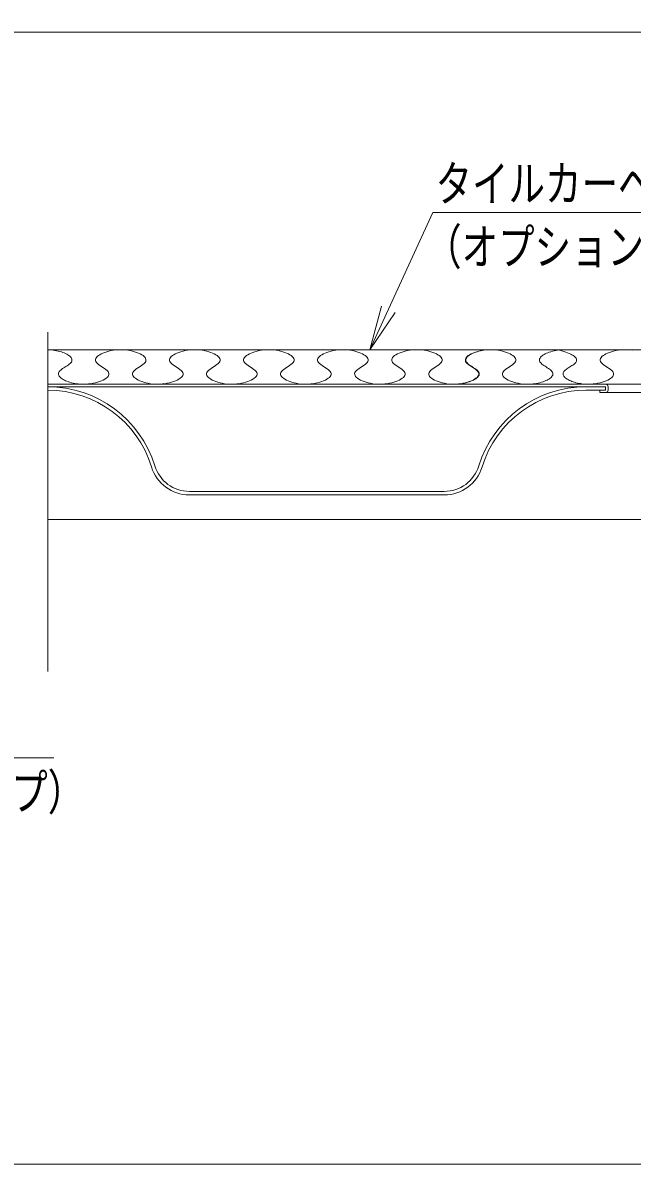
# Model space of a CAD drawing. Units: millimetres, scale not verified. Extents: x -600 to 600, y -416 to 415.
# Drawn here: x 65.3 to 188.7, y -415.6 to -184.5 of the extents above; entities that cross this region are included whole.
import ezdxf
from ezdxf.enums import TextEntityAlignment as Align

# ---------------------------------------------------------------- set-up
doc = ezdxf.new("R2010")
doc.units = ezdxf.units.MM
doc.header["$LTSCALE"] = 5
for name, color, linetype, lineweight in [('0-0_zumenwaku', 6, 'Continuous', 9), ('0-6_0', 3, 'Continuous', 9), ('0-7_DEFPOINTS', 7, 'Continuous', 9), ('0-8_一般寸法', 1, 'Continuous', 9), ('0-9_3', 2, 'Continuous', 9), ('0-D_裏面板', 7, 'Continuous', 9), ('1-0_表面板', 4, 'Continuous', 9), ('1-1_SUNPO', 7, 'Continuous', 9), ('1-3_6文字', 2, 'Continuous', 9)]:
    doc.layers.add(name, color=color, linetype=linetype, lineweight=lineweight)
doc.styles.add('ＭＳ ゴシック', font='')
doc.styles.get('ＭＳ ゴシック').set_extended_font_data('MS Gothic')

# ---------------------------------------------------------------- blocks, each defined once
blk = doc.blocks.new('MLeader1')
at = {"layer": '1-3_6文字', "color": 1}
blk.add_line((149.421, -222.956), (203.802, -222.956), dxfattribs=at)
at = {"layer": '1-3_6文字'}
blk.add_line((135.592, -250.71), (139.349, -242.531), dxfattribs=at)
at = {"layer": '1-3_6文字', "color": 1}
blk.add_lwpolyline([(139.349, -242.531), (148.341, -222.956), (149.421, -222.956)], dxfattribs=at)
at = {"layer": '1-3_6文字'}
blk.add_lwpolyline([(140.712, -243.157), (135.592, -250.71), (137.986, -241.905)], dxfattribs=at)
at = {"layer": '1-3_6文字', "style": 'ＭＳ ゴシック', "width": 0.75}
for s, p in [('タイルカーペット', (148.922, -222.844)), ('（オプション）', (146.811, -235.644))]:
    blk.add_text(s, height=7.221, dxfattribs=at).set_placement(p, align=Align.BOTTOM_LEFT)
blk = doc.blocks.new('MLeader5')
at = {"layer": '1-3_6文字'}
blk.add_line((-3.043, -295.74), (1.684, -303.398), dxfattribs=at)
at = {"layer": '1-3_6文字', "color": 1}
blk.add_line((21.259, -333.36), (71.609, -333.36), dxfattribs=at)
at = {"layer": '1-3_6文字'}
blk.add_lwpolyline([(0.408, -304.186), (-3.043, -295.74), (2.961, -302.61)], dxfattribs=at)
at = {"layer": '1-3_6文字', "color": 1}
blk.add_lwpolyline([(1.684, -303.398), (20.179, -333.36), (21.259, -333.36)], dxfattribs=at)
at = {"layer": '1-3_6文字', "style": 'ＭＳ ゴシック'}
blk.add_text('DP脚', height=7.221, dxfattribs=at).set_placement((20.387, -333.247), align=Align.BOTTOM_LEFT)
at = {"layer": '1-3_6文字', "style": 'ＭＳ ゴシック', "width": 0.75}
blk.add_text('（ボルトタイプ）', height=7.221, dxfattribs=at).set_placement((18.649, -346.047), align=Align.BOTTOM_LEFT)

msp = doc.modelspace()

# ---------------------------------------------------------------- linework, layer by layer
at = {"layer": '0-0_zumenwaku'}
msp.add_lwpolyline([(-600.026, -415.611), (599.974, -415.611), (599.974, 415.389), (-600.026, 415.389)], close=True, dxfattribs=at)
at = {"layer": '0-6_0'}
msp.add_line((70.365, -250.71), (312.365, -250.71), dxfattribs=at)
at = {"layer": '0-7_DEFPOINTS'}
msp.add_line((70.365, -315.838), (70.365, -247.172), dxfattribs=at)
at = {"layer": '0-8_一般寸法'}
msp.add_line((309.365, -186.429), (-15.288, -186.429), dxfattribs=at)
at = {"layer": '0-9_3'}
for points in [[(70.365, -250.712), (70.731, -250.727), (71.094, -250.756), (71.453, -250.796), (71.806, -250.849), (72.151, -250.913), (72.486, -250.987), (72.811, -251.071), (73.123, -251.164), (73.421, -251.266), (73.702, -251.376), (73.966, -251.493), (74.21, -251.616), (74.434, -251.745), (74.635, -251.88), (74.811, -252.019), (74.961, -252.162), (75.084, -252.308), (75.177, -252.457), (75.239, -252.607), (75.268, -252.759), (75.263, -252.912), (75.221, -253.064), (75.142, -253.216), (75.025, -253.367), (74.875, -253.516), (74.697, -253.665), (74.498, -253.813), (74.282, -253.96), (74.057, -254.107), (73.828, -254.253), (73.6, -254.4), (73.381, -254.547), (73.174, -254.695), (72.987, -254.843), (72.825, -254.992), (72.693, -255.142), (72.599, -255.294), (72.542, -255.446), (72.523, -255.599)], [(82.702, -255.31), (82.571, -255.107), (82.377, -254.905), (82.132, -254.706), (81.852, -254.507), (81.551, -254.309), (81.242, -254.112), (80.941, -253.914), (80.661, -253.715), (80.416, -253.515), (80.222, -253.313), (80.091, -253.109), (80.029, -252.904), (80.033, -252.698), (80.097, -252.495), (80.219, -252.294), (80.394, -252.098), (80.618, -251.909), (80.887, -251.727), (81.197, -251.556), (81.543, -251.395), (81.922, -251.248), (82.33, -251.115), (82.762, -250.998), (83.214, -250.898), (83.683, -250.818), (84.164, -250.759), (84.653, -250.722), (85.146, -250.71), (85.64, -250.722), (86.129, -250.759), (86.61, -250.818), (87.079, -250.898), (87.531, -250.998), (87.963, -251.115), (88.371, -251.248), (88.75, -251.396), (89.096, -251.556), (89.406, -251.728), (89.675, -251.909)], [(92.646, -257.71), (93.14, -257.695), (93.629, -257.657), (94.11, -257.596), (94.579, -257.515), (95.031, -257.415), (95.463, -257.298), (95.871, -257.165), (96.25, -257.017), (96.596, -256.857), (96.906, -256.686), (97.175, -256.506), (97.399, -256.317), (97.574, -256.122), (97.695, -255.922), (97.76, -255.719), (97.764, -255.514), (97.702, -255.31), (97.571, -255.107), (97.377, -254.905), (97.132, -254.706), (96.852, -254.507), (96.551, -254.309), (96.242, -254.112), (95.941, -253.914), (95.661, -253.715), (95.416, -253.515), (95.222, -253.313), (95.091, -253.109), (95.029, -252.904), (95.033, -252.698), (95.097, -252.495), (95.219, -252.294), (95.394, -252.098), (95.618, -251.909), (95.887, -251.727), (96.197, -251.556), (96.543, -251.395), (96.922, -251.248), (97.329, -251.115)], [(97.329, -251.115), (97.762, -250.998), (98.214, -250.898), (98.683, -250.818), (99.164, -250.759), (99.653, -250.722), (100.146, -250.71), (100.64, -250.722), (101.129, -250.759), (101.61, -250.818), (102.079, -250.898), (102.531, -250.998), (102.963, -251.115), (103.371, -251.248), (103.75, -251.396), (104.096, -251.556), (104.406, -251.728), (104.675, -251.909), (104.899, -252.099), (105.074, -252.294), (105.195, -252.495), (105.26, -252.699), (105.264, -252.904), (105.202, -253.109), (105.071, -253.313), (104.877, -253.515), (104.632, -253.714), (104.352, -253.913), (104.051, -254.111), (103.742, -254.308), (103.441, -254.506), (103.161, -254.705), (102.916, -254.905), (102.722, -255.106), (102.591, -255.31), (102.529, -255.515), (102.533, -255.721), (102.597, -255.924), (102.719, -256.125), (102.894, -256.321)], [(107.646, -257.71), (108.14, -257.695), (108.629, -257.657), (109.11, -257.596), (109.579, -257.515), (110.031, -257.415), (110.463, -257.298), (110.871, -257.165), (111.25, -257.017), (111.596, -256.857), (111.906, -256.686), (112.175, -256.506), (112.399, -256.317), (112.574, -256.122), (112.695, -255.922), (112.76, -255.719), (112.764, -255.514), (112.702, -255.31), (112.571, -255.107), (112.377, -254.905), (112.132, -254.706), (111.852, -254.507), (111.551, -254.309), (111.242, -254.112), (110.941, -253.914), (110.661, -253.715), (110.416, -253.515), (110.222, -253.313), (110.091, -253.109), (110.029, -252.904), (110.033, -252.698), (110.097, -252.495), (110.219, -252.294), (110.394, -252.098), (110.618, -251.909), (110.887, -251.727), (111.197, -251.556), (111.543, -251.395), (111.922, -251.248), (112.329, -251.115)], [(112.329, -251.115), (112.762, -250.998), (113.214, -250.898), (113.683, -250.818), (114.164, -250.759), (114.653, -250.722), (115.146, -250.71), (115.64, -250.722), (116.129, -250.759), (116.61, -250.818), (117.079, -250.898), (117.531, -250.998), (117.963, -251.115), (118.371, -251.248), (118.75, -251.396), (119.096, -251.556), (119.406, -251.728), (119.675, -251.909), (119.899, -252.099), (120.074, -252.294), (120.195, -252.495), (120.26, -252.699), (120.264, -252.904), (120.202, -253.109), (120.071, -253.313), (119.877, -253.515), (119.632, -253.714), (119.352, -253.913), (119.051, -254.111), (118.742, -254.308), (118.441, -254.506), (118.161, -254.705), (117.916, -254.905), (117.722, -255.106), (117.591, -255.31), (117.529, -255.515), (117.533, -255.721), (117.597, -255.924), (117.719, -256.125), (117.894, -256.321)], [(122.646, -257.71), (123.14, -257.695), (123.629, -257.657), (124.11, -257.596), (124.579, -257.515), (125.031, -257.415), (125.463, -257.298), (125.871, -257.165), (126.25, -257.017), (126.596, -256.857), (126.906, -256.686), (127.175, -256.506), (127.399, -256.317), (127.574, -256.122), (127.695, -255.922), (127.76, -255.719), (127.764, -255.514), (127.702, -255.31), (127.571, -255.107), (127.377, -254.905), (127.132, -254.706), (126.852, -254.507), (126.551, -254.309), (126.242, -254.112), (125.941, -253.914), (125.661, -253.715), (125.416, -253.515), (125.222, -253.313), (125.091, -253.109), (125.029, -252.904), (125.033, -252.698), (125.097, -252.495), (125.219, -252.294), (125.394, -252.098), (125.618, -251.909), (125.887, -251.727), (126.197, -251.556), (126.543, -251.395), (126.922, -251.248), (127.329, -251.115)], [(127.329, -251.115), (127.762, -250.998), (128.214, -250.898), (128.683, -250.818), (129.164, -250.759), (129.653, -250.722), (130.146, -250.71), (130.64, -250.722), (131.129, -250.759), (131.61, -250.818), (132.079, -250.898), (132.531, -250.998), (132.963, -251.115), (133.371, -251.248), (133.75, -251.396), (134.096, -251.556), (134.406, -251.728), (134.675, -251.909), (134.899, -252.099), (135.074, -252.294), (135.195, -252.495), (135.26, -252.699), (135.264, -252.904), (135.202, -253.109), (135.071, -253.313), (134.877, -253.515), (134.632, -253.714), (134.352, -253.913), (134.051, -254.111), (133.742, -254.308), (133.441, -254.506), (133.161, -254.705), (132.916, -254.905), (132.722, -255.106), (132.591, -255.31), (132.529, -255.515), (132.533, -255.721), (132.597, -255.924), (132.719, -256.125), (132.894, -256.321)], [(137.646, -257.71), (138.14, -257.695), (138.629, -257.657), (139.11, -257.596), (139.579, -257.515), (140.031, -257.415), (140.463, -257.298), (140.871, -257.165), (141.25, -257.017), (141.596, -256.857), (141.906, -256.686), (142.175, -256.506), (142.399, -256.317), (142.574, -256.122), (142.695, -255.922), (142.76, -255.719), (142.764, -255.514), (142.702, -255.31), (142.571, -255.107), (142.377, -254.905), (142.132, -254.706), (141.852, -254.507), (141.551, -254.309), (141.242, -254.112), (140.941, -253.914), (140.661, -253.715), (140.416, -253.515), (140.222, -253.313), (140.091, -253.109), (140.029, -252.904), (140.033, -252.698), (140.097, -252.495), (140.219, -252.294), (140.394, -252.098), (140.618, -251.909), (140.887, -251.727), (141.196, -251.556), (141.543, -251.395), (141.922, -251.248), (142.329, -251.115)], [(142.329, -251.115), (142.762, -250.998), (143.214, -250.898), (143.683, -250.818), (144.164, -250.759), (144.653, -250.722), (145.146, -250.71), (145.64, -250.722), (146.129, -250.759), (146.61, -250.818), (147.079, -250.898), (147.531, -250.998), (147.963, -251.115), (148.371, -251.248), (148.75, -251.396), (149.096, -251.556), (149.406, -251.728), (149.675, -251.909), (149.899, -252.099), (150.073, -252.294), (150.195, -252.495), (150.26, -252.699), (150.264, -252.904), (150.202, -253.109), (150.071, -253.313), (149.877, -253.515), (149.632, -253.714), (149.352, -253.913), (149.051, -254.111), (148.742, -254.308), (148.441, -254.506), (148.161, -254.705), (147.916, -254.905), (147.722, -255.106), (147.591, -255.31), (147.529, -255.515), (147.533, -255.721), (147.597, -255.924), (147.719, -256.125), (147.894, -256.321)], [(152.567, -257.71), (153.06, -257.695), (153.549, -257.657), (154.03, -257.596), (154.499, -257.515), (154.952, -257.415), (155.384, -257.298), (155.791, -257.165), (156.17, -257.017), (156.517, -256.857), (156.826, -256.686), (157.095, -256.506), (157.319, -256.317), (157.494, -256.122), (157.616, -255.922), (157.681, -255.719), (157.684, -255.514), (157.622, -255.31), (157.492, -255.107), (157.297, -254.905), (157.053, -254.706), (156.773, -254.507), (156.471, -254.309), (156.163, -254.112), (155.861, -253.914), (155.581, -253.715), (155.337, -253.515), (155.142, -253.313), (155.011, -253.109), (154.95, -252.904), (154.953, -252.698), (155.018, -252.495), (155.14, -252.294), (155.315, -252.098), (155.539, -251.909), (155.807, -251.727), (156.117, -251.556), (156.463, -251.395), (156.842, -251.248), (157.25, -251.115)], [(155.024, -252.852), (155.033, -252.698), (155.076, -252.545), (155.151, -252.394), (155.258, -252.245), (155.394, -252.098), (155.558, -251.955), (155.747, -251.817), (155.961, -251.684), (156.196, -251.556), (156.453, -251.434), (156.729, -251.32), (157.021, -251.213), (157.329, -251.115), (157.651, -251.025), (157.985, -250.946), (158.33, -250.876), (158.683, -250.818), (159.043, -250.772), (159.408, -250.738), (159.776, -250.717), (160.146, -250.71)], [(157.25, -251.115), (157.682, -250.998), (158.135, -250.898), (158.603, -250.818), (159.084, -250.759), (159.574, -250.722), (160.067, -250.71), (160.56, -250.722), (161.049, -250.759), (161.53, -250.818), (161.999, -250.898), (162.452, -250.998), (162.884, -251.115), (163.291, -251.248), (163.67, -251.396), (164.017, -251.556), (164.326, -251.728), (164.595, -251.909), (164.819, -252.099), (164.994, -252.294), (165.116, -252.495), (165.181, -252.699), (165.184, -252.904), (165.122, -253.109), (164.992, -253.313), (164.797, -253.515), (164.553, -253.714), (164.273, -253.913), (163.971, -254.111), (163.663, -254.308), (163.361, -254.506), (163.081, -254.705), (162.837, -254.905), (162.642, -255.106), (162.511, -255.31), (162.45, -255.515), (162.453, -255.721), (162.518, -255.924), (162.64, -256.125), (162.815, -256.321)], [(172.18, -254.805), (171.985, -254.656), (171.773, -254.507), (171.548, -254.359), (171.317, -254.21), (171.086, -254.062), (170.861, -253.914), (170.648, -253.765), (170.454, -253.615), (170.283, -253.465), (170.142, -253.313), (170.037, -253.16), (169.972, -253.007), (169.944, -252.852), (169.953, -252.698), (169.996, -252.545), (170.072, -252.394), (170.179, -252.245), (170.315, -252.098), (170.478, -251.955), (170.668, -251.817), (170.881, -251.684), (171.117, -251.556), (171.374, -251.434), (171.649, -251.32), (171.942, -251.213), (172.25, -251.115), (172.572, -251.025), (172.906, -250.946), (173.25, -250.876), (173.603, -250.818), (173.963, -250.772), (174.328, -250.738), (174.697, -250.717), (175.067, -250.71)], [(173.563, -250.71), (174.049, -250.837), (174.501, -250.966), (174.922, -251.097), (175.31, -251.23), (175.667, -251.363), (175.991, -251.498), (176.283, -251.634), (176.544, -251.771), (176.772, -251.908), (176.969, -252.046), (177.133, -252.184), (177.267, -252.322), (177.368, -252.461), (177.438, -252.599), (177.476, -252.737), (177.483, -252.874), (177.458, -253.011), (177.402, -253.147), (177.315, -253.282), (177.198, -253.416), (177.057, -253.549), (176.895, -253.681), (176.716, -253.813), (176.525, -253.944), (176.325, -254.075), (176.121, -254.206), (175.917, -254.337), (175.717, -254.468), (175.525, -254.599), (175.345, -254.731), (175.182, -254.863), (175.039, -254.996), (174.922, -255.13), (174.833, -255.265), (174.774, -255.401), (174.745, -255.537), (174.745, -255.673), (174.772, -255.808), (174.825, -255.943)], [(179.865, -257.71), (180.359, -257.695), (180.848, -257.657), (181.329, -257.596), (181.798, -257.515), (182.25, -257.415), (182.682, -257.298), (183.09, -257.165), (183.469, -257.017), (183.815, -256.857), (184.125, -256.686), (184.394, -256.506), (184.618, -256.317), (184.792, -256.122), (184.914, -255.922), (184.979, -255.719), (184.983, -255.514), (184.921, -255.31), (184.79, -255.107), (184.596, -254.905), (184.351, -254.706), (184.071, -254.507), (183.77, -254.309), (183.461, -254.112), (183.16, -253.914), (182.88, -253.715), (182.635, -253.515), (182.441, -253.313), (182.31, -253.109), (182.248, -252.904), (182.252, -252.698), (182.316, -252.495), (182.438, -252.294), (182.613, -252.098), (182.837, -251.909), (183.106, -251.727), (183.415, -251.556), (183.762, -251.395), (184.141, -251.248), (184.548, -251.115)], [(184.548, -251.115), (184.98, -250.998), (185.433, -250.898), (185.902, -250.818), (186.383, -250.759), (186.872, -250.722), (187.365, -250.71), (187.859, -250.722), (188.348, -250.759), (188.829, -250.818)], [(89.675, -251.909), (89.899, -252.099), (90.074, -252.294), (90.195, -252.495), (90.26, -252.699), (90.264, -252.904), (90.202, -253.109), (90.071, -253.313), (89.877, -253.515), (89.632, -253.714), (89.352, -253.913), (89.051, -254.111), (88.742, -254.308), (88.441, -254.506), (88.161, -254.705), (87.916, -254.905), (87.722, -255.106), (87.591, -255.31), (87.529, -255.515), (87.533, -255.721), (87.597, -255.924), (87.719, -256.125), (87.894, -256.321), (88.118, -256.51), (88.387, -256.691), (88.697, -256.863), (89.043, -257.024), (89.422, -257.171), (89.83, -257.304), (90.262, -257.422), (90.714, -257.521), (91.183, -257.601), (91.664, -257.66), (92.153, -257.697), (92.646, -257.71)], [(152.646, -257.71), (153.017, -257.701), (153.385, -257.679), (153.75, -257.644), (154.11, -257.596), (154.463, -257.537), (154.807, -257.468), (155.141, -257.388), (155.463, -257.298), (155.771, -257.2), (156.064, -257.093), (156.34, -256.979), (156.596, -256.857), (156.832, -256.73), (157.046, -256.597), (157.235, -256.459), (157.399, -256.317), (157.535, -256.171), (157.641, -256.023), (157.717, -255.872), (157.76, -255.719), (157.769, -255.566), (157.741, -255.412), (157.676, -255.259), (157.571, -255.107), (157.43, -254.955), (157.26, -254.805), (157.065, -254.656), (156.852, -254.507), (156.627, -254.359), (156.396, -254.21), (156.165, -254.062), (155.941, -253.914), (155.728, -253.765), (155.533, -253.615), (155.362, -253.465), (155.222, -253.313), (155.117, -253.16), (155.052, -253.007), (155.024, -252.852)], [(72.523, -255.599), (72.538, -255.751), (72.587, -255.902), (72.668, -256.052), (72.779, -256.199), (72.918, -256.343), (73.084, -256.484), (73.275, -256.621), (73.49, -256.752), (73.726, -256.878), (73.982, -256.997), (74.257, -257.11), (74.548, -257.215), (74.854, -257.312), (75.174, -257.4), (75.506, -257.478), (75.847, -257.546), (76.197, -257.603), (76.553, -257.649), (76.915, -257.682), (77.28, -257.703), (77.646, -257.71), (77.646, -257.71), (78.14, -257.695), (78.629, -257.657), (79.11, -257.596), (79.579, -257.515), (80.031, -257.415), (80.463, -257.298), (80.871, -257.165), (81.25, -257.017), (81.596, -256.857), (81.906, -256.686), (82.175, -256.506), (82.399, -256.317), (82.574, -256.122), (82.695, -255.922), (82.76, -255.719), (82.764, -255.514), (82.702, -255.31)], [(102.894, -256.321), (103.118, -256.51), (103.387, -256.691), (103.697, -256.863), (104.043, -257.024), (104.422, -257.171), (104.83, -257.304), (105.262, -257.422), (105.714, -257.521), (106.183, -257.601), (106.664, -257.66), (107.153, -257.697), (107.646, -257.71), (107.646, -257.71)], [(117.894, -256.321), (118.118, -256.51), (118.387, -256.691), (118.697, -256.863), (119.043, -257.024), (119.422, -257.171), (119.829, -257.304), (120.262, -257.422), (120.714, -257.521), (121.183, -257.601), (121.664, -257.66), (122.153, -257.697), (122.646, -257.71)], [(132.894, -256.321), (133.118, -256.51), (133.387, -256.691), (133.697, -256.863), (134.043, -257.024), (134.422, -257.171), (134.829, -257.304), (135.262, -257.422), (135.714, -257.521), (136.183, -257.601), (136.664, -257.66), (137.153, -257.697), (137.646, -257.71), (137.646, -257.71)], [(147.894, -256.321), (148.118, -256.51), (148.387, -256.691), (148.697, -256.863), (149.043, -257.024), (149.422, -257.171), (149.829, -257.304), (150.262, -257.422), (150.714, -257.521), (151.183, -257.601), (151.664, -257.66), (152.153, -257.697), (152.646, -257.71)], [(162.815, -256.321), (163.039, -256.51), (163.307, -256.691), (163.617, -256.863), (163.963, -257.024), (164.342, -257.171), (164.75, -257.304), (165.182, -257.422), (165.635, -257.521), (166.103, -257.601), (166.584, -257.66), (167.074, -257.697), (167.567, -257.71), (167.567, -257.71), (167.937, -257.701), (168.306, -257.679), (168.671, -257.644), (169.03, -257.596), (169.383, -257.537), (169.728, -257.468), (170.062, -257.388), (170.384, -257.298), (170.692, -257.2), (170.985, -257.093), (171.26, -256.979), (171.517, -256.857), (171.753, -256.73), (171.966, -256.597), (172.155, -256.459), (172.319, -256.317), (172.455, -256.171), (172.562, -256.023), (172.638, -255.872), (172.681, -255.719), (172.689, -255.566), (172.662, -255.412), (172.596, -255.259), (172.492, -255.107), (172.351, -254.955), (172.18, -254.805)], [(174.825, -255.943), (174.903, -256.076), (175.005, -256.207), (175.129, -256.336), (175.274, -256.462), (175.44, -256.584), (175.625, -256.703), (175.827, -256.817), (176.046, -256.927), (176.281, -257.032), (176.53, -257.131), (176.791, -257.223), (177.065, -257.309), (177.349, -257.388), (177.643, -257.46), (177.945, -257.523), (178.254, -257.578), (178.569, -257.624), (178.889, -257.661), (179.213, -257.688), (179.538, -257.704), (179.865, -257.71)]]:
    msp.add_lwpolyline(points, dxfattribs=at)
at = {"layer": '0-D_裏面板'}
msp.add_line((179.365, -258.91), (183.365, -258.91), dxfattribs=at)
for centre, radius, start, end in [((70.365, -280.91), 22.7, 17.05762, 90), ((179.365, -280.91), 22.7, 90, 162.94238), ((70.365, -280.91), 22, 17.05762, 90), ((179.365, -280.91), 22, 90, 162.94238)]:
    msp.add_arc(centre, radius, start, end, dxfattribs=at)
at = {"layer": '1-0_表面板'}
for p, q in [((70.365, -257.71), (311.565, -257.71)), ((106.614, -258.21), (70.365, -258.21)), ((93.116, -258.21), (183.365, -258.21)), ((183.365, -258.91), (183.365, -258.21)), ((183.865, -258.91), (183.865, -258.21)), ((182.215, -259.41), (182.215, -258.91)), ((182.215, -259.41), (187.365, -259.41)), ((192.515, -259.41), (187.365, -259.41))]:
    msp.add_line(p, q, dxfattribs=at)
for centre, start, end in [((183.365, -258.21), 0, 90), ((183.365, -258.91), 270, 0)]:
    msp.add_arc(centre, 0.5, start, end, dxfattribs=at)
at = {"layer": '1-1_SUNPO'}
for p, q in [((99.045, -279.41), (150.685, -279.41)), ((150.685, -280.11), (99.045, -280.11)), ((275.986, -285.11), (70.365, -285.11))]:
    msp.add_line(p, q, dxfattribs=at)
for centre, radius, start, end in [((99.045, -272.11), 8, 197.05762, 270), ((99.045, -272.11), 7.3, 197.05762, 270), ((150.685, -272.11), 7.3, 270, 342.94238), ((150.685, -272.11), 8, 270, 342.94238)]:
    msp.add_arc(centre, radius, start, end, dxfattribs=at)

# ---------------------------------------------------------------- block references
at = {"layer": '1-3_6文字'}
for name in ['MLeader1', 'MLeader5']:
    msp.add_blockref(name, (0, 0), dxfattribs=at)

doc.saveas('drawing.dxf')
